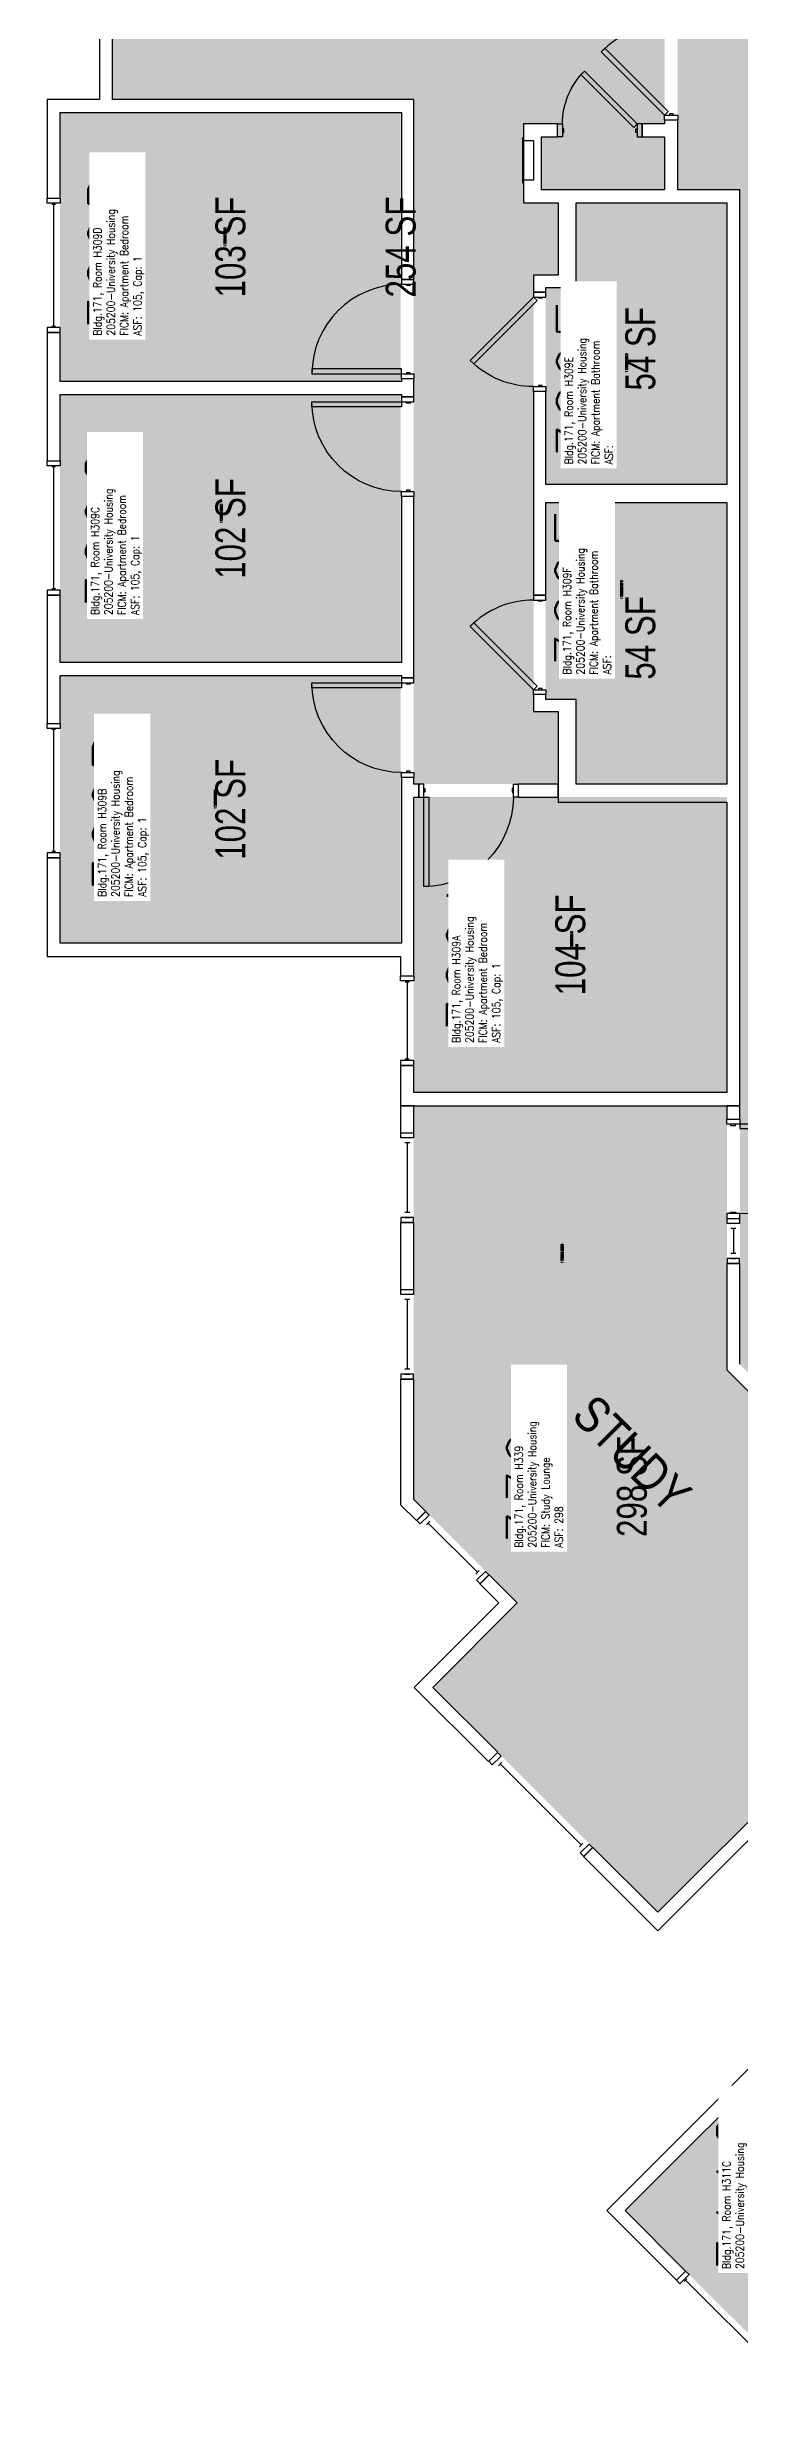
# Model space of a CAD drawing. Header units: inches. Extents: x -105 to 3698, y -798 to 1624.
# Drawn here: x 1087 to 1365, y 82 to 1028 of the extents above; entities that cross this region are included whole.
import ezdxf
from ezdxf.enums import TextEntityAlignment as Align

# ---------------------------------------------------------------- set-up
doc = ezdxf.new("R2010")
doc.units = ezdxf.units.IN
doc.header["$LTSCALE"] = 96
doc.header["$MEASUREMENT"] = 0
for name, color, linetype in [('A-AREA-IDEN', 1, 'Continuous'), ('A-DOOR', 2, 'Continuous'), ('A-GLAZ', 1, 'Continuous'), ('A-IDEN-RNUM', 7, 'Continuous'), ('A-IDEN-SNUM', 4, 'Continuous'), ('A-IDEN-VNUM', 4, 'Continuous'), ('A-WALL', 5, 'Continuous'), ('AREA-TEXT', 3, 'Continuous'), ('E-POWER', 2, 'Continuous'), ('Rooms-Category-Color', 7, 'Continuous'), ('Rooms-College-Color', 7, 'Continuous'), ('Rooms-Department-Color', 7, 'Continuous'), ('Rooms-Division-Color', 7, 'Continuous'), ('Rooms-Information', 7, 'Continuous')]:
    doc.layers.add(name, color=color, linetype=linetype)
doc.styles.add('AREA', font='arial.ttf', dxfattribs={"width": 0.75, "height": 12})
doc.styles.add('ROOMSNUMBER', font='txt.shx', dxfattribs={"height": 0.03})
doc.styles.add('ROOMVNUMBER', font='simplex.shx', dxfattribs={"width": 0.85})
doc.styles.get("Standard").update_dxf_attribs({"font": 'ARIALN.TTF'})

msp = doc.modelspace()

# ---------------------------------------------------------------- hatches: boundary and pattern name
at = {"layer": 'Rooms-Category-Color', "true_color": 0x728ef3}
for points in [[(1234.19, 731.62), (1234.19, 1006.63), (1113.19, 1006.63), (1113.19, 1142.13), (1229.81, 1142.13), (1229.81, 1057.98), (1334.94, 1057.98), (1334.94, 996.86), (1325.99, 996.86), (1325.99, 991.61), (1334.94, 991.61), (1334.94, 970.41), (1285.56, 970.41), (1285.56, 991.61), (1291.99, 991.61), (1291.99, 996.86), (1278.31, 996.86), (1278.31, 965.16), (1292.19, 965.16), (1292.19, 936.41), (1282.31, 936.41), (1282.31, 760.38), (1292.19, 760.38), (1292.19, 731.62)], [(1092.19, 893.37), (1092.19, 1001.37), (1228.94, 1001.37), (1228.94, 893.37), (1092.63, 893.39)], [(1359.94, 852.03), (1359.94, 965.16), (1299.44, 965.16), (1299.44, 931.16), (1287.19, 931.16), (1287.19, 852.02)], [(1092.19, 780.5), (1092.19, 888.12), (1228.93, 888.14), (1228.94, 780.5), (1092.63, 780.51)], [(1287.19, 765.64), (1287.19, 844.77), (1359.94, 844.77), (1359.94, 731.64), (1299.44, 731.62), (1299.44, 765.62)], [(1092.19, 775.25), (1092.19, 667.62), (1228.94, 667.62), (1228.93, 775.26), (1092.63, 775.26)], [(1359.94, 607.64), (1234.19, 607.62), (1234.19, 726.37), (1359.94, 726.37)], [(1234.19, 602.39), (1359.94, 602.39), (1359.94, 496.3), (1455.05, 401.2), (1332.19, 278.34), (1241.85, 368.67), (1275.79, 402.61), (1234.19, 444.22)], [(1395.2, 82.38), (1319.09, 158.48), (1415.79, 255.18), (1491.89, 179.06), (1395.52, 82.68)]]:
    msp.add_hatch(color=171, dxfattribs=at).paths.add_polyline_path(points)
at = {"layer": 'Rooms-Category-Color', "true_color": 0xadadad}
for points in [[(1461.19, 1142.75), (1365.19, 1142.75), (1365.19, 1052.73), (1340.19, 1052.73), (1340.19, 970.41), (1365.19, 970.41), (1365.19, 603), (1461.19, 603), (1461.19, 970.41), (1486.19, 970.41), (1486.19, 1052.73), (1461.19, 1052.73)], [(1365.19, 603), (1365.19, 498.48), (1462.47, 401.2), (1504.9, 443.61), (1501.18, 447.33), (1592.19, 538.34), (1592.19, 602.39)]]:
    msp.add_hatch(color=253, dxfattribs=at).paths.add_polyline_path(points)
at = {"layer": 'Rooms-College-Color', "true_color": 0xadadad}
for points in [[(1234.19, 731.62), (1234.19, 1006.63), (1113.19, 1006.63), (1113.19, 1142.13), (1229.81, 1142.13), (1229.81, 1057.98), (1334.94, 1057.98), (1334.94, 996.86), (1325.99, 996.86), (1325.99, 991.61), (1334.94, 991.61), (1334.94, 970.41), (1285.56, 970.41), (1285.56, 991.61), (1291.99, 991.61), (1291.99, 996.86), (1278.31, 996.86), (1278.31, 965.16), (1292.19, 965.16), (1292.19, 936.41), (1282.31, 936.41), (1282.31, 760.38), (1292.19, 760.38), (1292.19, 731.62)], [(1461.19, 1142.75), (1365.19, 1142.75), (1365.19, 1052.73), (1340.19, 1052.73), (1340.19, 970.41), (1365.19, 970.41), (1365.19, 603), (1461.19, 603), (1461.19, 970.41), (1486.19, 970.41), (1486.19, 1052.73), (1461.19, 1052.73)], [(1092.19, 893.37), (1092.19, 1001.37), (1228.94, 1001.37), (1228.94, 893.37), (1092.63, 893.39)], [(1359.94, 852.03), (1359.94, 965.16), (1299.44, 965.16), (1299.44, 931.16), (1287.19, 931.16), (1287.19, 852.02)], [(1092.19, 780.5), (1092.19, 888.12), (1228.93, 888.14), (1228.94, 780.5), (1092.63, 780.51)], [(1287.19, 765.64), (1287.19, 844.77), (1359.94, 844.77), (1359.94, 731.64), (1299.44, 731.62), (1299.44, 765.62)], [(1092.19, 775.25), (1092.19, 667.62), (1228.94, 667.62), (1228.93, 775.26), (1092.63, 775.26)], [(1359.94, 607.64), (1234.19, 607.62), (1234.19, 726.37), (1359.94, 726.37)], [(1234.19, 602.39), (1359.94, 602.39), (1359.94, 496.3), (1455.05, 401.2), (1332.19, 278.34), (1241.85, 368.67), (1275.79, 402.61), (1234.19, 444.22)], [(1365.19, 603), (1365.19, 498.48), (1462.47, 401.2), (1504.9, 443.61), (1501.18, 447.33), (1592.19, 538.34), (1592.19, 602.39)], [(1395.2, 82.38), (1319.09, 158.48), (1415.79, 255.18), (1491.89, 179.06), (1395.52, 82.68)]]:
    msp.add_hatch(color=253, dxfattribs=at).paths.add_polyline_path(points)
at = {"layer": 'Rooms-Department-Color', "true_color": 0x604aed}
for points in [[(1234.19, 731.62), (1234.19, 1006.63), (1113.19, 1006.63), (1113.19, 1142.13), (1229.81, 1142.13), (1229.81, 1057.98), (1334.94, 1057.98), (1334.94, 996.86), (1325.99, 996.86), (1325.99, 991.61), (1334.94, 991.61), (1334.94, 970.41), (1285.56, 970.41), (1285.56, 991.61), (1291.99, 991.61), (1291.99, 996.86), (1278.31, 996.86), (1278.31, 965.16), (1292.19, 965.16), (1292.19, 936.41), (1282.31, 936.41), (1282.31, 760.38), (1292.19, 760.38), (1292.19, 731.62)], [(1092.19, 893.37), (1092.19, 1001.37), (1228.94, 1001.37), (1228.94, 893.37), (1092.63, 893.39)], [(1359.94, 852.03), (1359.94, 965.16), (1299.44, 965.16), (1299.44, 931.16), (1287.19, 931.16), (1287.19, 852.02)], [(1092.19, 780.5), (1092.19, 888.12), (1228.93, 888.14), (1228.94, 780.5), (1092.63, 780.51)], [(1287.19, 765.64), (1287.19, 844.77), (1359.94, 844.77), (1359.94, 731.64), (1299.44, 731.62), (1299.44, 765.62)], [(1092.19, 775.25), (1092.19, 667.62), (1228.94, 667.62), (1228.93, 775.26), (1092.63, 775.26)], [(1359.94, 607.64), (1234.19, 607.62), (1234.19, 726.37), (1359.94, 726.37)], [(1234.19, 602.39), (1359.94, 602.39), (1359.94, 496.3), (1455.05, 401.2), (1332.19, 278.34), (1241.85, 368.67), (1275.79, 402.61), (1234.19, 444.22)], [(1395.2, 82.38), (1319.09, 158.48), (1415.79, 255.18), (1491.89, 179.06), (1395.52, 82.68)]]:
    msp.add_hatch(color=173, dxfattribs=at).paths.add_polyline_path(points)
at = {"layer": 'Rooms-Department-Color', "true_color": 0xacacac}
for points in [[(1461.19, 1142.75), (1365.19, 1142.75), (1365.19, 1052.73), (1340.19, 1052.73), (1340.19, 970.41), (1365.19, 970.41), (1365.19, 603), (1461.19, 603), (1461.19, 970.41), (1486.19, 970.41), (1486.19, 1052.73), (1461.19, 1052.73)], [(1365.19, 603), (1365.19, 498.48), (1462.47, 401.2), (1504.9, 443.61), (1501.18, 447.33), (1592.19, 538.34), (1592.19, 602.39)]]:
    msp.add_hatch(color=253, dxfattribs=at).paths.add_polyline_path(points)
at = {"layer": 'Rooms-Division-Color', "true_color": 0x604aed}
for points in [[(1234.19, 731.62), (1234.19, 1006.63), (1113.19, 1006.63), (1113.19, 1142.13), (1229.81, 1142.13), (1229.81, 1057.98), (1334.94, 1057.98), (1334.94, 996.86), (1325.99, 996.86), (1325.99, 991.61), (1334.94, 991.61), (1334.94, 970.41), (1285.56, 970.41), (1285.56, 991.61), (1291.99, 991.61), (1291.99, 996.86), (1278.31, 996.86), (1278.31, 965.16), (1292.19, 965.16), (1292.19, 936.41), (1282.31, 936.41), (1282.31, 760.38), (1292.19, 760.38), (1292.19, 731.62)], [(1092.19, 893.37), (1092.19, 1001.37), (1228.94, 1001.37), (1228.94, 893.37), (1092.63, 893.39)], [(1359.94, 852.03), (1359.94, 965.16), (1299.44, 965.16), (1299.44, 931.16), (1287.19, 931.16), (1287.19, 852.02)], [(1092.19, 780.5), (1092.19, 888.12), (1228.93, 888.14), (1228.94, 780.5), (1092.63, 780.51)], [(1287.19, 765.64), (1287.19, 844.77), (1359.94, 844.77), (1359.94, 731.64), (1299.44, 731.62), (1299.44, 765.62)], [(1092.19, 775.25), (1092.19, 667.62), (1228.94, 667.62), (1228.93, 775.26), (1092.63, 775.26)], [(1359.94, 607.64), (1234.19, 607.62), (1234.19, 726.37), (1359.94, 726.37)], [(1234.19, 602.39), (1359.94, 602.39), (1359.94, 496.3), (1455.05, 401.2), (1332.19, 278.34), (1241.85, 368.67), (1275.79, 402.61), (1234.19, 444.22)], [(1395.2, 82.38), (1319.09, 158.48), (1415.79, 255.18), (1491.89, 179.06), (1395.52, 82.68)]]:
    msp.add_hatch(color=173, dxfattribs=at).paths.add_polyline_path(points)
at = {"layer": 'Rooms-Division-Color', "true_color": 0xadadad}
for points in [[(1461.19, 1142.75), (1365.19, 1142.75), (1365.19, 1052.73), (1340.19, 1052.73), (1340.19, 970.41), (1365.19, 970.41), (1365.19, 603), (1461.19, 603), (1461.19, 970.41), (1486.19, 970.41), (1486.19, 1052.73), (1461.19, 1052.73)], [(1365.19, 603), (1365.19, 498.48), (1462.47, 401.2), (1504.9, 443.61), (1501.18, 447.33), (1592.19, 538.34), (1592.19, 602.39)]]:
    msp.add_hatch(color=253, dxfattribs=at).paths.add_polyline_path(points)

# ---------------------------------------------------------------- linework, layer by layer
at = {"layer": 'A-DOOR'}
for p, q in [((1359.94, 595), (1359.94, 597)), ((1359.94, 597), (1365.19, 597)), ((1365.19, 597), (1365.19, 595)), ((1365.19, 595), (1359.94, 595)), ((1361.44, 595), (1361.44, 594.38)), ((1363.44, 595), (1361.44, 595)), ((1361.44, 594.38), (1363.44, 594.38)), ((1363.44, 594.38), (1363.44, 595)), ((1365.19, 595), (1365.19, 593.25)), ((1401.19, 595), (1365.19, 595)), ((1365.19, 593.25), (1401.19, 593.25)), ((1359.94, 559), (1359.94, 557)), ((1365.19, 559), (1359.94, 559)), ((1361.44, 559), (1361.44, 559.63)), ((1361.44, 559.63), (1363.44, 559.63)), ((1363.44, 559), (1361.44, 559)), ((1363.44, 559.63), (1363.44, 559)), ((1365.19, 557), (1365.19, 559)), ((1359.94, 557), (1365.19, 557))]:
    msp.add_line(p, q, dxfattribs=at)
for points in [[(1334.94, 1000.34), (1336.35, 1001.76), (1310.9, 1027.21), (1309.48, 1025.8)], [(1323.94, 996.86), (1322.52, 995.44), (1301.31, 1016.66), (1302.73, 1018.07)], [(1293.94, 991.61), (1291.94, 991.61), (1291.94, 996.86), (1293.94, 996.86)], [(1293.94, 993.36), (1294.44, 993.36), (1294.44, 994.86), (1293.94, 994.86)], [(1323.94, 993.36), (1323.44, 993.36), (1323.44, 994.86), (1323.94, 994.86)], [(1323.94, 991.61), (1325.94, 991.61), (1325.94, 996.86), (1323.94, 996.86)], [(1340.19, 1000.34), (1340.19, 998.34), (1334.94, 998.34), (1334.94, 1000.34)], [(1338.44, 1000.34), (1338.44, 1000.84), (1336.94, 1000.84), (1336.94, 1000.34)], [(1234.19, 932.38), (1234.19, 934.38), (1229.31, 934.38), (1229.31, 932.38)], [(1232.81, 932.38), (1232.81, 931.88), (1231.31, 931.88), (1231.31, 932.38)], [(1282.31, 927.27), (1283.73, 925.85), (1258.27, 900.4), (1256.86, 901.81)], [(1287.19, 927.27), (1287.19, 929.27), (1282.31, 929.27), (1282.31, 927.27)], [(1285.81, 927.27), (1285.81, 926.77), (1284.31, 926.77), (1284.31, 927.27)], [(1229.31, 896.38), (1229.31, 898.38), (1193.31, 898.38), (1193.31, 896.38)], [(1234.19, 896.38), (1234.19, 894.38), (1229.31, 894.38), (1229.31, 896.38)], [(1232.81, 896.38), (1232.81, 896.88), (1231.31, 896.88), (1231.31, 896.38)], [(1287.19, 891.27), (1287.19, 889.27), (1282.31, 889.27), (1282.31, 891.27)], [(1285.81, 891.27), (1285.81, 891.77), (1284.31, 891.77), (1284.31, 891.27)], [(1229.31, 885.12), (1229.31, 883.12), (1193.31, 883.12), (1193.31, 885.12)], [(1234.19, 885.12), (1234.19, 887.12), (1229.31, 887.12), (1229.31, 885.12)], [(1232.81, 885.12), (1232.81, 884.62), (1231.31, 884.62), (1231.31, 885.12)], [(1234.19, 849.12), (1234.19, 847.12), (1229.31, 847.12), (1229.31, 849.12)], [(1232.81, 849.12), (1232.81, 849.62), (1231.31, 849.62), (1231.31, 849.12)], [(1287.19, 805.52), (1287.19, 807.52), (1282.31, 807.52), (1282.31, 805.52)], [(1285.81, 805.52), (1285.81, 805.02), (1284.31, 805.02), (1284.31, 805.52)], [(1282.31, 769.52), (1283.73, 770.93), (1258.27, 796.39), (1256.86, 794.97)], [(1229.31, 772.25), (1229.31, 770.25), (1193.31, 770.25), (1193.31, 772.25)], [(1234.19, 772.25), (1234.19, 774.25), (1229.31, 774.25), (1229.31, 772.25)], [(1232.81, 772.25), (1232.81, 771.75), (1231.31, 771.75), (1231.31, 772.25)], [(1287.19, 769.52), (1287.19, 767.52), (1282.31, 767.52), (1282.31, 769.52)], [(1285.81, 769.52), (1285.81, 770.02), (1284.31, 770.02), (1284.31, 769.52)], [(1234.19, 736.25), (1234.19, 734.25), (1229.31, 734.25), (1229.31, 736.25)], [(1232.81, 736.25), (1232.81, 736.75), (1231.31, 736.75), (1231.31, 736.25)], [(1238.19, 731.62), (1236.19, 731.62), (1236.19, 726.37), (1238.19, 726.37)], [(1238.19, 729.88), (1238.69, 729.88), (1238.69, 728.38), (1238.19, 728.38)], [(1274.19, 729.88), (1273.69, 729.88), (1273.69, 728.38), (1274.19, 728.38)], [(1274.19, 731.62), (1276.19, 731.62), (1276.19, 726.37), (1274.19, 726.37)], [(1238.19, 726.37), (1240.19, 726.37), (1240.19, 690.38), (1238.19, 690.38)]]:
    msp.add_lwpolyline(points, close=True, dxfattribs=at)
for centre, start, end in [((1334.94, 1000.34), 90, 135), ((1229.31, 896.38), 90, 180), ((1282.31, 769.52), 90, 135), ((1365.19, 595), 270, 0)]:
    msp.add_arc(centre, 36, start, end, dxfattribs=at)
at = {"layer": 'A-DOOR', "extrusion": (0, 0, -1)}
for centre, radius, start, end in [((-1323.94, 996.86), 30, 0, 45), ((-1282.31, 927.27), 36, 270, 315), ((-1229.31, 885.12), 36, 270, 0), ((-1229.31, 772.25), 36, 270, 0), ((-1238.19, 726.37), 36, 180, 270)]:
    msp.add_arc(centre, radius, start, end, dxfattribs=at)
at = {"layer": 'A-GLAZ'}
for p, q in [((1090.31, 964.47), (1088.81, 964.47)), ((1089.56, 964.47), (1089.56, 915.47)), ((1090.31, 915.47), (1088.81, 915.47)), ((1090.31, 859), (1088.81, 859)), ((1089.56, 859), (1089.56, 810)), ((1090.31, 810), (1088.81, 810)), ((1090.31, 753.47), (1088.81, 753.47)), ((1089.56, 753.47), (1089.56, 704.47)), ((1090.31, 704.47), (1088.81, 704.47)), ((1232.31, 652.01), (1230.81, 652.01)), ((1231.56, 652.01), (1231.56, 621.01)), ((1232.31, 621.01), (1230.81, 621.01)), ((1229.06, 589.51), (1229.06, 591.51)), ((1229.06, 591.51), (1234.06, 591.51)), ((1234.06, 589.51), (1229.06, 589.51)), ((1232.56, 589.51), (1230.56, 589.51)), ((1232.56, 587.51), (1230.56, 587.51)), ((1231.56, 587.51), (1231.56, 559.51)), ((1234.06, 591.51), (1234.06, 589.51)), ((1232.56, 559.51), (1230.56, 559.51)), ((1229.06, 557.51), (1229.06, 555.51)), ((1234.06, 557.51), (1229.06, 557.51)), ((1229.06, 555.51), (1234.06, 555.51)), ((1230.56, 557.51), (1232.56, 557.51)), ((1234.06, 555.51), (1234.06, 557.51)), ((1360.06, 555), (1360.06, 557)), ((1360.06, 557), (1365.06, 557)), ((1365.06, 555), (1360.06, 555)), ((1363.56, 555), (1361.56, 555)), ((1363.56, 553), (1361.56, 553)), ((1362.56, 553), (1362.56, 543)), ((1365.06, 557), (1365.06, 555)), ((1360.06, 541), (1360.06, 539)), ((1365.06, 541), (1360.06, 541)), ((1360.06, 539), (1365.06, 539)), ((1363.56, 543), (1361.56, 543)), ((1361.56, 541), (1363.56, 541)), ((1365.06, 539), (1365.06, 541)), ((1229.06, 526.51), (1229.06, 528.51)), ((1229.06, 528.51), (1234.06, 528.51)), ((1234.06, 526.51), (1229.06, 526.51)), ((1232.56, 526.51), (1230.56, 526.51)), ((1232.56, 524.51), (1230.56, 524.51)), ((1231.56, 524.51), (1231.56, 496.51)), ((1234.06, 528.51), (1234.06, 526.51)), ((1229.06, 494.51), (1229.06, 492.51)), ((1234.06, 494.51), (1229.06, 494.51)), ((1229.06, 492.51), (1234.06, 492.51)), ((1232.56, 496.51), (1230.56, 496.51)), ((1230.56, 494.51), (1232.56, 494.51)), ((1234.06, 492.51), (1234.06, 494.51)), ((1235.38, 435.77), (1238.92, 439.3)), ((1236.79, 434.35), (1235.38, 435.77)), ((1240.33, 437.89), (1236.79, 434.35)), ((1239.27, 436.83), (1237.85, 435.41)), ((1238.92, 439.3), (1240.33, 437.89)), ((1240.68, 435.41), (1239.27, 434)), ((1239.98, 434.71), (1259.77, 414.91)), ((1260.48, 415.61), (1259.07, 414.2)), ((1262.96, 415.26), (1259.42, 411.72)), ((1259.42, 411.72), (1260.84, 410.31)), ((1260.48, 412.78), (1261.9, 414.2)), ((1260.84, 410.31), (1264.37, 413.85)), ((1264.37, 413.85), (1262.96, 415.26)), ((1264.3, 338.96), (1267.84, 342.5)), ((1269.25, 341.08), (1265.72, 337.55)), ((1267.84, 342.5), (1269.25, 341.08)), ((1265.72, 337.55), (1264.3, 338.96)), ((1268.19, 340.02), (1266.78, 338.61)), ((1269.61, 338.61), (1268.19, 337.19)), ((1268.9, 337.9), (1301.43, 305.37)), ((1302.13, 306.08), (1300.72, 304.67)), ((1304.61, 305.73), (1301.07, 302.19)), ((1302.13, 303.25), (1303.55, 304.67)), ((1302.49, 300.78), (1306.02, 304.31)), ((1306.02, 304.31), (1304.61, 305.73)), ((1301.07, 302.19), (1302.49, 300.78)), ((1343.83, 131.09), (1342.77, 130.03)), ((1377.95, 95.91), (1343.3, 130.56))]:
    msp.add_line(p, q, dxfattribs=at)
for points in [[(1086.94, 964.97), (1086.94, 966.97), (1092.19, 966.97), (1092.19, 964.97)], [(1086.94, 914.97), (1086.94, 912.97), (1092.19, 912.97), (1092.19, 914.97)], [(1086.94, 859.5), (1086.94, 861.5), (1092.19, 861.5), (1092.19, 859.5)], [(1086.94, 809.5), (1086.94, 807.5), (1092.19, 807.5), (1092.19, 809.5)], [(1086.94, 753.97), (1086.94, 755.97), (1092.19, 755.97), (1092.19, 753.97)], [(1086.94, 703.97), (1086.94, 701.97), (1092.19, 701.97), (1092.19, 703.97)], [(1228.94, 652.51), (1228.94, 654.51), (1234.19, 654.51), (1234.19, 652.51)], [(1228.94, 620.51), (1228.94, 618.51), (1234.19, 618.51), (1234.19, 620.51)], [(1341.09, 129.06), (1339.68, 130.47), (1343.39, 134.18), (1344.81, 132.77)]]:
    msp.add_lwpolyline(points, close=True, dxfattribs=at)
at = {"layer": 'A-WALL'}
for p, q in [((1107.94, 1038), (1107.94, 1006.63)), ((1113.19, 1006.63), (1113.19, 1038)), ((1086.94, 1006.63), (1086.94, 966.97)), ((1107.94, 1006.63), (1086.94, 1006.63)), ((1234.19, 1006.63), (1113.19, 1006.63)), ((1234.19, 934.38), (1234.19, 1006.63)), ((1092.19, 966.97), (1092.19, 1001.37)), ((1092.19, 1001.37), (1229.31, 1001.37)), ((1229.31, 1001.37), (1229.31, 934.38)), ((1278.31, 996.86), (1278.31, 965.16)), ((1291.94, 996.86), (1278.31, 996.86)), ((1291.94, 991.61), (1291.94, 996.86)), ((1334.94, 996.86), (1325.94, 996.86)), ((1325.94, 996.86), (1325.94, 991.61)), ((1334.94, 998.34), (1334.94, 996.86)), ((1340.19, 998.34), (1334.94, 998.34)), ((1340.19, 970.41), (1340.19, 998.34)), ((1285.56, 970.41), (1285.56, 991.61)), ((1285.56, 991.61), (1291.94, 991.61)), ((1325.94, 991.61), (1334.94, 991.61)), ((1334.94, 991.61), (1334.94, 970.41)), ((1086.94, 966.97), (1092.19, 966.97)), ((1278.31, 965.16), (1292.19, 965.16)), ((1334.94, 970.41), (1285.56, 970.41)), ((1292.19, 965.16), (1292.19, 936.03)), ((1299.44, 931.16), (1299.44, 965.16)), ((1299.44, 965.16), (1359.94, 965.16)), ((1365.19, 970.41), (1340.19, 970.41)), ((1359.94, 965.16), (1359.94, 852.02)), ((1365.19, 731), (1365.19, 970.41)), ((1282.31, 936.03), (1282.31, 929.27)), ((1292.19, 936.03), (1282.31, 936.03)), ((1229.31, 934.38), (1234.19, 934.38)), ((1282.31, 929.27), (1287.19, 929.27)), ((1287.19, 929.27), (1287.19, 931.16)), ((1287.19, 931.16), (1299.44, 931.16)), ((1086.94, 912.97), (1086.94, 861.5)), ((1092.19, 912.97), (1086.94, 912.97)), ((1092.19, 893.37), (1092.19, 912.97)), ((1229.31, 893.37), (1092.19, 893.37)), ((1229.31, 894.38), (1229.31, 893.37)), ((1234.19, 894.38), (1229.31, 894.38)), ((1234.19, 887.12), (1234.19, 894.38)), ((1282.31, 889.27), (1282.31, 807.52)), ((1287.19, 889.27), (1282.31, 889.27)), ((1287.19, 852.02), (1287.19, 889.27)), ((1092.19, 861.5), (1092.19, 888.12)), ((1092.19, 888.12), (1229.31, 888.12)), ((1229.31, 888.12), (1229.31, 887.12)), ((1229.31, 887.12), (1234.19, 887.12)), ((1086.94, 861.5), (1092.19, 861.5)), ((1359.94, 852.02), (1287.19, 852.02)), ((1229.31, 847.12), (1229.31, 780.5)), ((1234.19, 847.12), (1229.31, 847.12)), ((1234.19, 774.25), (1234.19, 847.12)), ((1287.19, 807.52), (1287.19, 844.77)), ((1287.19, 844.77), (1359.94, 844.77)), ((1359.94, 844.77), (1359.94, 731.62)), ((1092.19, 807.5), (1086.94, 807.5)), ((1086.94, 807.5), (1086.94, 755.97)), ((1092.19, 780.5), (1092.19, 807.5)), ((1282.31, 807.52), (1287.19, 807.52)), ((1229.31, 780.5), (1092.19, 780.5)), ((1092.19, 775.25), (1229.31, 775.25)), ((1092.19, 755.97), (1092.19, 775.25)), ((1229.31, 775.25), (1229.31, 774.25)), ((1229.31, 774.25), (1234.19, 774.25)), ((1282.31, 767.52), (1282.31, 760.75)), ((1287.19, 767.52), (1282.31, 767.52)), ((1287.19, 765.62), (1287.19, 767.52)), ((1282.31, 760.75), (1292.19, 760.75)), ((1299.44, 765.62), (1287.19, 765.62)), ((1292.19, 760.75), (1292.19, 724.38)), ((1299.44, 731.62), (1299.44, 765.62)), ((1086.94, 755.97), (1092.19, 755.97)), ((1229.31, 734.25), (1229.31, 667.62)), ((1234.19, 734.25), (1229.31, 734.25)), ((1234.19, 731.62), (1234.19, 734.25)), ((1236.19, 731.62), (1234.19, 731.62)), ((1236.19, 726.37), (1236.19, 731.62)), ((1292.19, 731.62), (1276.19, 731.62)), ((1276.19, 731.62), (1276.19, 726.37)), ((1292.19, 726.37), (1292.19, 731.62)), ((1359.94, 731.62), (1299.44, 731.62)), ((1365.19, 602.38), (1365.19, 731)), ((1234.19, 663), (1234.19, 726.37)), ((1234.19, 726.37), (1236.19, 726.37)), ((1276.19, 726.37), (1292.19, 726.37)), ((1292.19, 724.38), (1359.94, 724.38)), ((1359.94, 724.38), (1359.94, 607.62)), ((1086.94, 701.97), (1086.94, 662.38)), ((1092.19, 701.97), (1086.94, 701.97)), ((1092.19, 667.62), (1092.19, 701.97)), ((1086.94, 662.38), (1228.94, 662.38)), ((1229.31, 667.62), (1092.19, 667.62)), ((1228.94, 662.38), (1228.94, 654.51)), ((1234.19, 654.51), (1234.19, 663)), ((1228.94, 654.51), (1234.19, 654.51)), ((1228.94, 618.51), (1228.94, 602.38)), ((1234.19, 618.51), (1228.94, 618.51)), ((1234.19, 607.62), (1234.19, 618.51)), ((1359.94, 607.62), (1234.19, 607.62)), ((1234.19, 602.38), (1228.94, 602.38)), ((1228.94, 602.38), (1228.94, 591.51)), ((1228.94, 602.38), (1365.19, 602.38)), ((1234.19, 591.51), (1234.19, 602.38)), ((1365.19, 602.38), (1359.94, 602.38)), ((1359.94, 602.38), (1359.94, 597)), ((1359.94, 597), (1365.19, 597)), ((1365.19, 597), (1365.19, 602.38)), ((1228.94, 591.51), (1234.19, 591.51)), ((1234.19, 555.51), (1228.94, 555.51)), ((1228.94, 555.51), (1228.94, 528.51)), ((1234.19, 528.51), (1234.19, 555.51)), ((1365.19, 539), (1359.94, 539)), ((1359.94, 539), (1359.94, 496.29)), ((1365.19, 498.47), (1365.19, 539)), ((1228.94, 528.51), (1234.19, 528.51)), ((1234.19, 492.51), (1228.94, 492.51)), ((1228.94, 492.51), (1228.94, 442.03)), ((1234.19, 444.2), (1234.19, 492.51)), ((1359.94, 496.29), (1455.05, 401.19)), ((1228.94, 442.03), (1235.29, 435.68)), ((1239, 439.39), (1234.19, 444.2)), ((1235.29, 435.68), (1239, 439.39)), ((1264.46, 413.93), (1260.75, 410.22)), ((1260.75, 410.22), (1268.37, 402.6)), ((1275.79, 402.6), (1264.46, 413.93)), ((1268.37, 402.6), (1234.43, 368.66)), ((1241.85, 368.66), (1275.79, 402.6)), ((1455.05, 401.19), (1332.19, 278.33)), ((1332.19, 270.9), (1462.47, 401.19)), ((1234.43, 368.66), (1264.21, 338.87)), ((1267.93, 342.58), (1241.85, 368.66)), ((1264.21, 338.87), (1267.93, 342.58)), ((1306.11, 304.4), (1302.4, 300.69)), ((1332.19, 278.33), (1306.11, 304.4)), ((1302.4, 300.69), (1332.19, 270.9)), ((1311.68, 158.47), (1412.09, 258.88)), ((1415.8, 255.17), (1319.1, 158.47)), ((1339.68, 130.47), (1311.68, 158.47)), ((1319.1, 158.47), (1343.39, 134.18)), ((1343.39, 134.18), (1339.68, 130.47))]:
    msp.add_line(p, q, dxfattribs=at)
at = {"layer": 'E-POWER'}
for points in [[(1278.31, 990.2), (1278.31, 991.2), (1278.19, 991.2), (1278.06, 991.2), (1277.81, 991.2), (1277.81, 974.2), (1277.81, 973.2), (1278.31, 973.2)], [(1278.31, 974.2), (1278.31, 990.2), (1282.31, 990.2), (1282.31, 974.2)]]:
    msp.add_lwpolyline(points, close=True, dxfattribs=at)

# ---------------------------------------------------------------- texts
at = {"layer": 'A-AREA-IDEN'}
msp.add_text('STUDY', height=14.4, rotation=315, dxfattribs=at).set_placement((1316.8, 457.39), align=Align.CENTER)
at = {"layer": 'A-IDEN-RNUM', "style": 'ROOMSNUMBER', "width": 0.85}
for s, p in [('0309-D0', (1158.41, 951.37)), ('0309-E0', (1319.67, 900.81)), ('0309-C0', (1156.94, 840.25)), ('0309-F0', (1317.71, 809.74)), ('0309-B0', (1154.52, 725.51)), ('0309-A0', (1297.62, 668.71)), ('0339-00', (1293.8, 543.01))]:
    msp.add_text(s, height=1, rotation=90, dxfattribs=at).set_placement(p, align=Align.MIDDLE_CENTER)
at = {"layer": 'A-IDEN-SNUM', "style": 'ROOMSNUMBER', "width": 0.85}
for s, p in [('1710H309D0', (1158.41, 951.37)), ('1710H309E0', (1319.67, 900.81)), ('1710H309C0', (1156.94, 840.25)), ('1710H309F0', (1317.71, 809.74)), ('1710H309B0', (1154.52, 725.51)), ('1710H309A0', (1297.62, 668.71)), ('1710H33900', (1293.8, 543.01))]:
    msp.add_text(s, height=1, rotation=90, dxfattribs=at).set_placement(p, align=Align.MIDDLE_CENTER)
at = {"layer": 'A-IDEN-VNUM', "style": 'ROOMVNUMBER', "width": 0.85}
for s, p in [('309D', (1114.68, 945.46)), ('309E', (1302.88, 893.25)), ('309C', (1113.72, 833.66)), ('309F', (1302.18, 808.84)), ('309B', (1116.56, 719.96)), ('309A', (1258.77, 662.2)), ('339', (1282.86, 448.91)), ('311C', (1367.3, 165.49))]:
    msp.add_text(s, height=22.5, rotation=90, dxfattribs=at).set_placement(p, align=Align.MIDDLE_CENTER)
at = {"layer": 'AREA-TEXT', "style": 'AREA', "width": 0.75}
for s, p in [('103 SF', (1160.57, 947.38)), ('254 SF', (1228.94, 947.37)), ('54 SF', (1325.18, 906.48)), ('102 SF', (1160.56, 834.32)), ('54 SF', (1325.18, 790.31)), ('102 SF', (1160.56, 721.44)), ('104 SF', (1297.06, 667)), ('298 SF', (1321.78, 449.37))]:
    msp.add_text(s, height=12, rotation=90, dxfattribs=at).set_placement(p, align=Align.MIDDLE_CENTER)

# ---------------------------------------------------------------- next in the draw order: texts
at = {"layer": 'Rooms-Information', "char_height": 3.2143, "width": 72, "attachment_point": 7, "rotation": 90, "style": 'ROOMVNUMBER', "bg_fill": 3, "box_fill_scale": 1.5, "bg_fill_color": 256, "bg_fill_true_color": 13158600, "bg_fill_transparency": 0}
for s, insert in [('Bldg.171, Room H309D^M^J205200-University Housing^M^JFICM: Apartment Bedroom^M^JASF: 105, Cap: 1', (1125.93, 911.77)), ('Bldg.171, Room H309E^M^J205200-University Housing^M^JFICM: Apartment Bathroom^M^JASF: ', (1314.13, 860.01)), ('Bldg.171, Room H309C^M^J205200-University Housing^M^JFICM: Apartment Bedroom^M^JASF: 105, Cap: 1', (1124.97, 799.5)), ('Bldg.171, Room H309F^M^J205200-University Housing^M^JFICM: Apartment Bathroom^M^JASF: ', (1313.43, 775.6)), ('Bldg.171, Room H309B^M^J205200-University Housing^M^JFICM: Apartment Bedroom^M^JASF: 105, Cap: 1', (1127.81, 686.27)), ('Bldg.171, Room H309A^M^J205200-University Housing^M^JFICM: Apartment Bedroom^M^JASF: 105, Cap: 1', (1270.02, 627.59)), ('Bldg.171, Room H339^M^J205200-University Housing^M^JFICM: Study Lounge^M^JASF: 298', (1294.11, 424.78)), ('Bldg.171, Room H311C^M^J205200-University Housing^M^JFICM: Apartment Bedroom^M^JASF: 105, Cap: 1', (1378.55, 134.98))]:
    msp.add_mtext(s, dxfattribs=dict(at, insert=insert))

doc.saveas('drawing.dxf')
